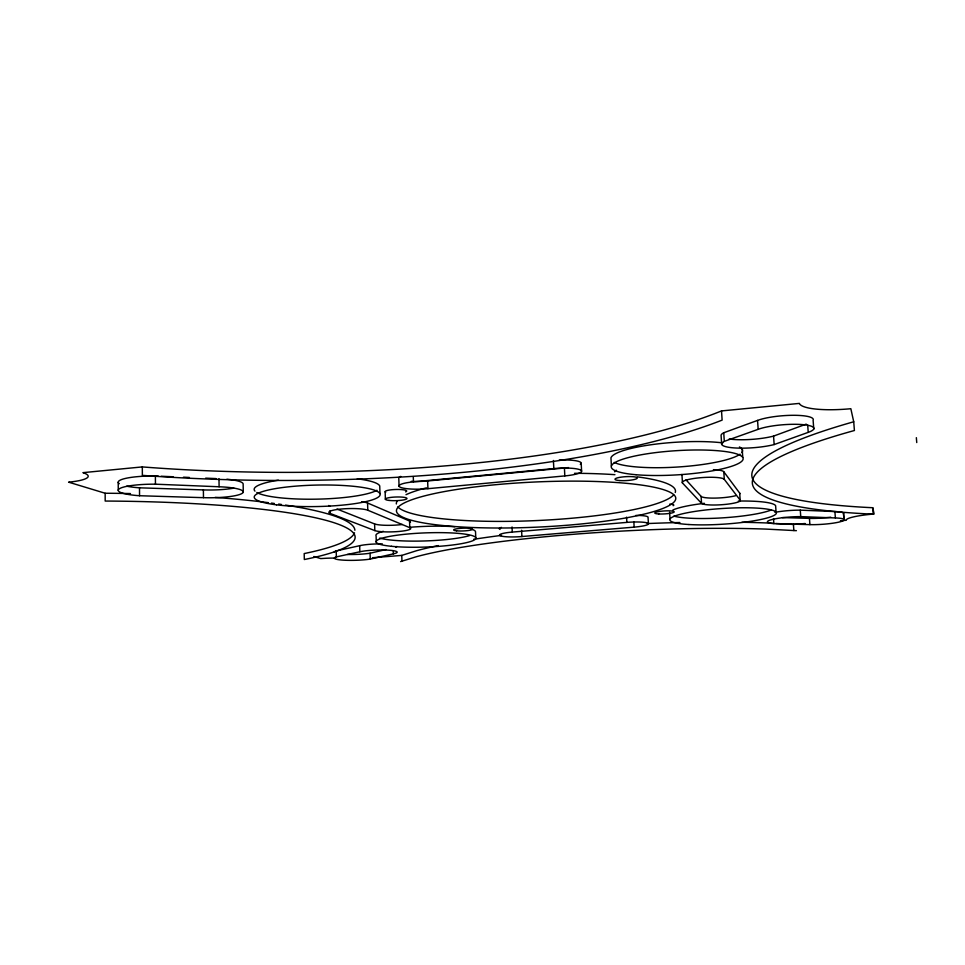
<?xml version="1.0" encoding="UTF-8"?>
<svg xmlns="http://www.w3.org/2000/svg" width="965" height="965" viewBox="0 0 965 965"><rect width="100%" height="100%" fill="white"/><g stroke="black" fill="none" stroke-linecap="round" stroke-linejoin="round"><path stroke-width="1.45" d="M729.154 438.991A31.061 6.128 -4.3 0 0 773.556 436.096L806.221 424.118M721.663 444.274L721.108 435.722A31.061 6.128 -4.3 0 1 723.738 432.754L757.561 420.414A30.494 6.164 -4.6 0 1 793.097 415.3A30.494 6.164 -4.6 0 1 813.109 420.221L813.772 429.051M723.738 432.754L724.305 441.367A31.085 5.971 -4.2 0 0 734.848 447.953A31.085 5.971 -4.2 0 0 774.159 444.563L808.224 432.368L807.693 425.082M724.305 441.367L758.176 429.316A30.518 6.007 -4.5 0 1 800.793 424.479A30.518 6.007 -4.5 0 1 808.224 432.368M372.43 557.734L401.766 555.406L416.615 550.701A241.274 30.325 -3 0 1 438.375 545.575M400.596 561.594L416.808 556.588A241.407 29.505 -3 0 1 766.041 529.097L796.415 530.678M347.484 554.465A21.194 2.871 -1.7 0 0 370.078 553.21L385.964 549.555M382.321 543.874A20.446 2.835 -1.8 0 0 359.668 545.695L336.206 550.919L336.363 556.889A21.206 2.798 -1.7 0 0 343.238 560.146A21.206 2.798 -1.7 0 0 370.246 559.085L393.37 553.874L393.286 550.894M336.363 556.889L359.836 551.775A20.458 2.75 -1.8 0 1 388.413 550.171A20.458 2.75 -1.8 0 1 393.37 553.874M840.419 520.726L846.293 520.268A28.938 3.969 -4.4 0 1 874.133 514.007L872.734 507.723A384.191 62.025 -6.2 0 1 853.723 421.777L850.841 408.714A49.866 10.555 -5.2 0 1 799.37 403.406L721.518 410.921A495.576 124.582 -0.5 0 1 142.313 466.915L82.906 472.657A40.24 7.129 0.6 0 1 68.599 482.162L105.161 493.248A268.475 38.66 -0.3 0 1 130.456 493.561M413.454 481.873L553.813 468.58A22.243 4.053 -2.8 0 1 580.918 470.22A22.243 4.053 -2.8 0 1 564.815 475.914L427.929 488.688A21.797 3.86 -1.9 0 1 400.21 487.204A21.797 3.86 -1.9 0 1 413.454 481.873L413.285 476.589M411.223 481.33A21.785 3.957 -1.9 0 0 427.652 480.968L564.428 468.025A22.231 4.162 -2.8 0 0 568.481 467.567M512.27 532.089L626.864 522.391A17.937 2.618 -3.1 0 1 648.094 523.283A17.937 2.618 -3.1 0 1 634.15 527.131L521.884 536.54A17.575 2.533 -2.5 0 1 500.232 535.744A17.575 2.533 -2.5 0 1 512.27 532.089L512.053 526.95M775.86 523.488L793.411 524.441L805.172 523.513M773.87 523.633L809.9 524.622A21.713 3.004 -4.1 0 0 840.045 521.824A21.713 3.004 -4.1 0 0 835.388 517.952L800.745 516.625A23.051 3.257 -4 0 0 771.891 519.568A23.051 3.257 -4 0 0 773.87 523.633L773.52 518.579M139.551 495.733L203.482 497.675A32.255 5.549 -0.5 0 0 242.311 493.26A32.255 5.549 -0.5 0 0 219.103 486.77L155.449 484.189A34.837 5.995 -0.2 0 0 119.202 488.881A34.837 5.995 -0.2 0 0 139.551 495.733L139.503 487.82A34.812 6.152 -0.1 0 1 126.692 486.203M782.434 517.578L809.442 518.374A21.7 3.088 -4.2 0 0 830.708 517.192M139.503 487.82L203.386 489.906A32.231 5.694 -0.5 0 0 233.844 488.121M774.931 512.355A23.039 3.341 -4 0 1 800.275 510.147L834.894 511.559A21.7 3.088 -4.2 0 1 843.555 513.802L844.037 520.123M119.298 483.706A34.812 6.152 -0.1 0 1 155.389 475.986L158.344 476.119M161.3 476.252L173.133 476.758M183.495 477.193L189.405 477.458M205.678 478.145L216.027 478.592M772.929 523.319L765.619 522.921A241.274 30.325 -3 0 0 741.916 522.27M313.854 556.503L320.766 558.59L326.17 558.253A22.81 2.967 -1.6 0 1 335.169 558.084M330.151 510.606L330.223 513.464L374.806 530.581A18.516 2.762 -1.8 0 0 398.292 531.522A18.516 2.762 -1.8 0 0 409.775 527.674L409.546 520.991L367.569 503.006A20.072 3.317 -1.5 0 0 361.561 501.752M337.002 509.05L374.613 523.935A18.504 2.847 -1.8 0 0 402.308 524.478M330.223 513.464A20.084 3.233 -1.5 0 1 341.815 508.977A20.084 3.233 -1.5 0 1 367.786 510.22L409.775 527.674M681.893 474.466A21.146 3.703 -3.7 0 0 682.002 475.431L682.46 482.97L701.543 503.356A19.505 3.052 -3.7 0 0 723.268 504.599A19.505 3.052 -3.7 0 0 740.167 500.147L739.697 493.139L723.798 471.764A21.146 3.703 -3.7 0 0 713.4 469.666M686.019 479.846L701.109 496.396L701.543 503.356M723.798 471.764L724.293 479.352L740.167 500.147M916.352 437.664L916.75 442.561M872.734 507.723L873.253 514.164A384.504 60.385 -6.1 0 1 854.411 430.511L853.723 421.777M843.482 512.994L843.977 519.339M834.894 511.559L835.388 517.952M809.442 518.374L809.9 524.622M800.275 510.147L800.745 516.625M793.411 524.441L793.857 530.545M773.556 436.096L774.159 444.563M776.089 512.306L775.619 505.684A53.365 8.07 -3.7 0 0 738.358 501.052M757.561 420.414L758.176 429.316M742.194 449.195L742.748 457.362M721.518 410.921L722.122 420.113A496.143 121.373 -0.6 0 1 142.362 475.359L142.313 466.915M669.626 512.27L670.012 518.856M648.432 523.971L648.058 517.505A17.925 2.69 -3.2 0 0 635.851 515.419M633.86 522.017L634.15 527.131M626.575 517.156L626.864 522.391M611.4 465.95L610.954 457.844A66.03 12.424 -3.6 0 1 653.184 444.455A66.03 12.424 -3.6 0 1 722.797 442.899M581.195 463.309L581.606 471.294M564.428 468.025L564.815 475.914M553.415 460.486L553.813 468.58M521.607 530.255L521.884 536.54M475.769 538.084L475.528 531.775A49.83 7.286 -2 0 0 471.318 529.122M427.652 480.968L427.929 488.688M401.766 555.406L401.959 561.184M399.064 486.312L398.81 478.483A21.785 3.957 -1.9 0 1 400.752 476.396M385.156 491.8L385.385 499.291M379.969 493.61L379.74 485.962A62.906 11.037 -1.2 0 0 357.315 478.821M376.29 542.294L376.097 535.973A49.83 7.286 -2 0 1 383.31 531.305M374.613 523.935L374.806 530.581M370.078 553.21L370.246 559.085M367.569 503.006L367.786 510.22M359.668 545.695L359.836 551.775M243.277 491.921L243.144 484.056A32.231 5.694 -0.5 0 0 226.908 479.231M218.983 478.724L219.103 486.77M203.386 489.906L203.482 497.675M155.389 475.986L155.449 484.189M118.225 482.295L118.261 490.365M105.161 493.248L105.185 501.052A268.656 37.635 -0.3 0 1 329.728 521.389A268.656 37.635 -0.3 0 1 304.325 559.519L304.192 553.572A268.475 38.66 -0.3 0 0 354.517 532.825M500.015 529.423A17.563 2.593 -2.5 0 1 501.426 527.385M559.254 460.076A22.231 4.162 -2.8 0 1 580.303 464.418M385.735 492.271A10.796 1.87 -1.7 0 1 396.555 489.46A10.796 1.87 -1.7 0 1 405.59 491.897M614.814 471.861A11.146 2.014 -3.3 0 1 616.502 470.257M669.807 504.092A9.734 1.52 -3.4 0 1 673.172 505.684M473.646 539.302A241.274 30.325 -3 0 1 501.462 535.382M647.189 523.561A241.274 30.325 -3 0 1 679.903 522.523M215.159 497.409A268.475 38.66 -0.3 0 1 268.451 502.681M271.43 503.067A268.475 38.66 -0.3 0 1 274.35 503.465M278.656 504.068A268.475 38.66 -0.3 0 1 281.454 504.478M285.543 505.093A268.475 38.66 -0.3 0 1 354.891 530.255M409.546 520.991A18.504 2.847 -1.8 0 1 410.137 522.439M330.042 506.299A20.072 3.317 -1.5 0 1 328.788 505.491M740.046 454.177A66.03 12.424 -3.6 0 1 678.142 466.988A66.03 12.424 -3.6 0 1 614.235 462.428M739.431 446.952A66.03 12.424 -3.6 0 1 741.88 452.476M682.46 482.97A21.158 3.607 -3.7 0 1 700.457 477.723A21.158 3.607 -3.7 0 1 724.293 479.352M735.62 495.708A19.493 3.136 -3.7 0 1 715.258 498.097A19.493 3.136 -3.7 0 1 701.109 496.396M739.697 493.139A19.493 3.136 -3.7 0 1 739.612 493.971M673.642 494.961A139.72 23.208 -2.6 0 1 534.694 520.654A139.72 23.208 -2.6 0 1 397.809 506.915M396.35 503.959A139.72 23.208 -2.6 0 1 397.303 500.847M406 494.695A139.72 23.208 -2.6 0 1 426.458 487.856M574.513 473.308A139.72 23.208 -2.6 0 1 614.934 474.683M637.262 476.855A139.72 23.208 -2.6 0 1 675.247 492.488M376.965 490.256A62.906 11.037 -1.2 0 1 316.46 499.158A62.906 11.037 -1.2 0 1 256.786 492.488M254.965 491.125A62.906 11.037 -1.2 0 1 278.366 480.196M469.46 535.611A49.83 7.286 -2 0 1 423.165 541.003A49.83 7.286 -2 0 1 379.776 538.048M410.029 527.276A49.83 7.286 -2 0 1 454.792 526.721M770.975 510.099A53.365 8.07 -3.7 0 1 722.194 517.879A53.365 8.07 -3.7 0 1 673.884 516.106M672.87 510.003A53.365 8.07 -3.7 0 1 704.378 503.32M396.868 546.419A20.446 2.835 -1.8 0 1 395.674 547.167M334.24 552.282A21.194 2.871 -1.7 0 1 336.206 550.919M389.016 500.413A10.808 1.821 -1.8 0 0 406.735 498.881A10.808 1.821 -1.8 0 0 392.695 497.204A10.808 1.821 -1.8 0 0 389.016 500.413M456.542 530.822A9.409 1.387 -2.2 0 0 472.175 529.556A9.409 1.387 -2.2 0 0 460.414 528.337A9.409 1.387 -2.2 0 0 456.542 530.822M658.781 513.959A9.734 1.484 -3.4 0 0 674.173 512.029A9.734 1.484 -3.4 0 0 660.567 511.293A9.734 1.484 -3.4 0 0 658.781 513.959M619.807 480.57A11.158 1.954 -3.2 0 0 637.262 478.17A11.158 1.954 -3.2 0 0 621.412 477.096A11.158 1.954 -3.2 0 0 619.807 480.57M636.056 474.72A66.09 12.099 -3.6 0 0 742.423 460.558A66.09 12.099 -3.6 0 0 653.148 452.923A66.09 12.099 -3.6 0 0 636.056 474.72M447.736 525.985A139.816 22.593 -2.6 0 0 674.065 501.993A139.816 22.593 -2.6 0 0 486.915 485.576A139.816 22.593 -2.6 0 0 447.736 525.985M276.521 504.828A62.954 10.736 -1.2 0 0 379.161 496.408A62.954 10.736 -1.2 0 0 296.026 486.119A62.954 10.736 -1.2 0 0 276.521 504.828M391.464 546.299A49.866 7.081 -2.1 0 0 474.346 539.954A49.866 7.081 -2.1 0 0 412.031 533.645A49.866 7.081 -2.1 0 0 391.464 546.299M688.913 524.526A53.401 7.853 -3.7 0 0 775.534 514.405A53.401 7.853 -3.7 0 0 704.619 510.111A53.401 7.853 -3.7 0 0 688.913 524.526"/></g></svg>
